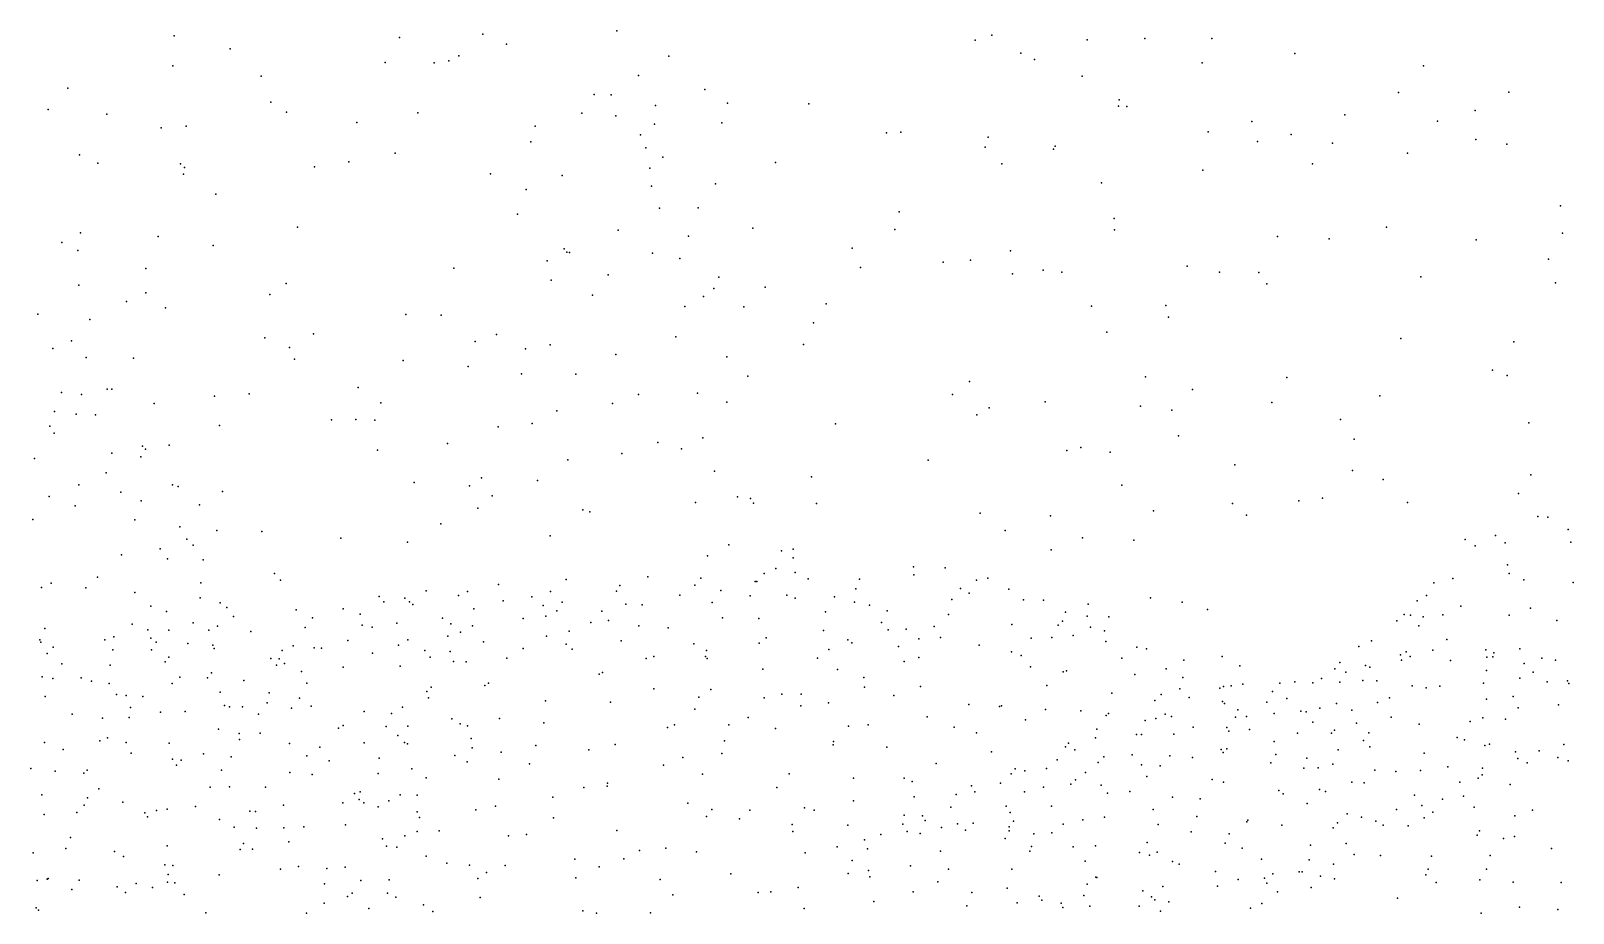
# Model space of a CAD drawing. Header units: metres. Extents: x -24.3 to 24.3, y -27.7 to 27.7.
# Drawn here: x -0.16 to 2.861, y 1.743 to 3.472 of the extents above; entities that cross this region are included whole.
import ezdxf

# ---------------------------------------------------------------- set-up
doc = ezdxf.new("R2010")
doc.units = ezdxf.units.M

msp = doc.modelspace()

# ---------------------------------------------------------------- linework, layer by layer
for p in [(0.1215, 3.4619, 16.738), (0.5623, 3.4589, -13.1934), (0.7256, 3.4654, -6.4755), (0.772, 3.4453, 0.8472), (0.9879, 3.4717, -1.0272), (1.69, 3.4534, -13.5673), (1.7224, 3.4635, 19.1937), (1.9092, 3.4539, 26.6186), (2.0221, 3.4567, 18.3296), (2.1536, 3.4566, 26.3493), (0.2311, 3.4364, 27.3079), (0.6785, 3.4229, 22.1453), (1.0903, 3.4218, 0.0538), (1.7796, 3.428, -6.7174), (1.8061, 3.4154, 17.9872), (2.316, 3.4276, -5.2818), (0.1185, 3.403, 22.5693), (0.5345, 3.4095, 16.9542), (0.6306, 3.4091, 27.3934), (0.6591, 3.4129, -1.9007), (1.0303, 3.3839, 20.9568), (1.8993, 3.3831, -25.597), (2.1348, 3.4091, -4.4391), (2.5681, 3.4029, -5.8353), (-0.087, 3.3593, -12.7757), (0.2913, 3.383, -6.2029), (1.1606, 3.3568, 17.3164), (0.3103, 3.3318, 22.4709), (0.9437, 3.3467, -6.6442), (0.9769, 3.3466, 0.5124), (1.0639, 3.3251, 20.4071), (1.205, 3.3301, 19.9541), (1.3639, 3.3285, -24.4164), (1.9708, 3.3243, 18.5249), (1.9717, 3.3362, -13.6704), (1.987, 3.3234, -6.742), (2.5189, 3.351, -5.5161), (2.7354, 3.3517, -13.7762), (-0.1259, 3.3178, 16.7572), (-0.011, 3.3084, -5.863), (0.341, 3.3121, -2.4397), (0.5983, 3.3109, -2.0964), (0.9195, 3.3106, 21.6241), (0.9865, 3.3049, 21.2453), (2.2321, 3.2943, -4.6884), (2.4139, 3.3068, -3.4958), (2.5953, 3.2948, 25.9138), (2.6692, 3.3154, -6.2029), (0.0959, 3.2817, -2.8332), (0.1449, 3.2847, 1.3411), (0.4788, 3.2919, 22.3328), (0.8284, 3.2849, -1.6793), (1.0343, 3.2679, 27.2453), (1.0617, 3.2886, -23.74), (1.1938, 3.2914, -24.0078), (1.5166, 3.2721, 19.3344), (1.5441, 3.2729, -24.6755), (1.7156, 3.2632, 19.0028), (2.146, 3.2735, -4.0113), (2.309, 3.2684, -6.7001), (0.8196, 3.2544, 17.1403), (1.0451, 3.2427, -1.2102), (1.7094, 3.2438, -25.1212), (1.8435, 3.2396, 18.7718), (1.8465, 3.2458, 26.732), (2.243, 3.2549, -3.7577), (2.3896, 3.2517, -13.8), (2.5369, 3.2321, -6.5559), (2.6707, 3.259, -3.3473), (2.7314, 3.2497, -5.9481), (-0.0642, 3.2285, 22.84), (-0.0281, 3.2125, -3.0878), (0.1333, 3.2111, 27.3108), (0.1416, 3.2038, -13.0056), (0.3961, 3.2051, -6.3482), (0.4635, 3.2148, 27.3815), (0.5538, 3.2319, 0.9819), (1.0529, 3.2027, 20.1129), (1.0781, 3.2239, -0.9947), (1.299, 3.2139, 27.1361), (1.7421, 3.2111, 17.8106), (2.3504, 3.2109, -4.8649), (0.1394, 3.1911, -6.0928), (0.7409, 3.1918, -1.9417), (0.8813, 3.1885, 0.667), (1.1815, 3.172, -0.4959), (1.9372, 3.174, 18.0907), (2.136, 3.1989, -25.9771), (0.2029, 3.152, 16.9505), (0.8106, 3.1609, -23.2167), (1.0559, 3.1674, -13.5875), (0.7939, 3.1125, 21.811), (1.072, 3.1244, 0.2707), (1.1475, 3.1249, -0.0325), (1.5412, 3.1173, -6.8938), (2.8362, 3.1289, -5.7675), (0.3627, 3.0868, 1.0842), (0.991, 3.0813, -1.5525), (1.2544, 3.0853, 19.5711), (1.5329, 3.0825, 19.1165), (1.9619, 3.1042, 18.4368), (1.9628, 3.0815, 26.6393), (2.4956, 3.0871, -5.0788), (-0.0985, 3.0567, -3.2721), (-0.0624, 3.0759, -5.869), (0.0899, 3.0689, 22.7588), (1.1288, 3.0693, 19.7586), (2.2818, 3.0687, -6.8562), (2.383, 3.0639, -26.2787), (2.6714, 3.0621, -5.3625), (2.8405, 3.075, 25.7372), (-0.0675, 3.0411, 1.4484), (0.1974, 3.0508, -2.7878), (0.852, 3.021, 17.2097), (0.8852, 3.0446, 21.1847), (0.8904, 3.038, -1.7896), (0.8956, 3.0375, 20.8408), (1.0583, 3.0362, -23.4934), (1.1116, 3.0255, -1.2847), (1.4488, 3.0456, -24.3389), (1.6809, 3.0222, 17.6448), (1.7594, 3.0406, 18.7008), (2.8129, 3.0246, -3.0747), (0.0657, 3.0058, -2.9907), (0.6692, 3.007, 22.0537), (0.9714, 2.9937, 0.4903), (1.4652, 3.0079, 27.0653), (1.6273, 3.0185, 18.8929), (1.7628, 2.9958, 26.8403), (1.8231, 3.003, 17.8516), (1.8595, 2.999, -6.9903), (2.1053, 3.0104, -4.0101), (2.1686, 2.9987, -4.5153), (2.2452, 2.9983, -3.5322), (-0.0654, 2.9732, 27.1781), (0.3408, 2.9768, 27.2917), (0.8597, 2.9829, 27.2908), (1.1782, 2.9666, -6.8754), (1.1879, 2.9892, 17.3088), (1.2788, 2.9698, -23.873), (2.2612, 2.9758, 26.3339), (2.5626, 2.9896, 26.0132), (2.8263, 2.9782, -5.5303), (0.0281, 2.9413, 17.0957), (0.0654, 2.9581, -6.0938), (0.3088, 2.955, 22.5258), (0.9406, 2.9539, 19.9484), (1.1216, 2.9317, 0.1371), (1.1578, 2.9512, 27.1906), (1.2369, 2.9312, -0.4449), (1.3984, 2.937, -13.8384), (1.9175, 2.9325, -25.5042), (2.0636, 2.9334, -25.8098), (-0.1459, 2.9168, 12.8815), (-0.0442, 2.9064, -13.0025), (0.1043, 2.9289, -22.4639), (0.5749, 2.9161, 22.2338), (0.6442, 2.9149, -22.7913), (2.0689, 2.9104, -7.0161), (0.2988, 2.8705, 17.1805), (0.3941, 2.878, -6.4567), (0.7527, 2.877, 21.7732), (1.104, 2.8723, 19.5907), (1.3733, 2.8993, 19.1795), (1.9477, 2.8813, -14.0213), (-0.1163, 2.8494, 12.6841), (-0.0801, 2.8643, 13.1648), (0.3468, 2.8516, -13.3646), (0.7109, 2.8633, -6.6926), (0.8096, 2.8487, 21.1054), (0.8579, 2.8568, 20.4157), (1.3539, 2.857, -6.9684), (2.5235, 2.8688, -6.9092), (2.7448, 2.8622, -6.7535), (-0.0513, 2.8317, 13.0501), (0.0416, 2.8304, 22.9127), (0.3567, 2.8284, -2.7187), (0.5695, 2.8257, -2.4631), (0.6969, 2.8141, 27.2792), (0.986, 2.8374, -13.8045), (1.2039, 2.8328, -1.0786), (0.8013, 2.8, 20.7824), (0.9079, 2.7992, -6.8608), (1.2448, 2.7948, -0.8527), (1.6787, 2.7844, -24.8187), (2.0237, 2.7936, -3.7047), (2.3004, 2.7922, -4.6753), (2.7034, 2.807, -5.1513), (2.7321, 2.7961, -2.9937), (-0.0995, 2.7632, 12.5212), (-0.06, 2.7593, 1.3548), (-0.01, 2.7699, 12.8142), (-0.0012, 2.7697, 12.9579), (0.1999, 2.756, 1.1159), (0.268, 2.7606, 22.6744), (0.4814, 2.7731, 17.2488), (1.0309, 2.7593, -1.7826), (1.1462, 2.762, -1.5484), (1.6454, 2.7592, 18.583), (2.1154, 2.7693, -4.2782), (2.4828, 2.7565, -3.0484), (-0.1135, 2.7257, 13.4486), (-0.0707, 2.7208, 27.0881), (-0.0328, 2.7192, 13.2791), (0.0822, 2.7415, 17.2457), (0.5259, 2.7426, -6.6032), (0.8707, 2.7274, 17.3083), (0.9798, 2.7414, 0.375), (1.2036, 2.7439, -1.3331), (1.6935, 2.7191, -7.114), (1.7172, 2.7333, 26.8703), (1.8272, 2.7445, 17.7569), (2.0135, 2.7361, -4.0646), (2.0751, 2.7283, -3.3079), (2.2709, 2.7436, -3.1736), (-0.1224, 2.6969, 12.3353), (0.21, 2.6986, -3.029), (0.4293, 2.7098, 22.4685), (0.477, 2.7104, 0.8636), (0.5139, 2.7089, 22.2619), (0.756, 2.6957, -2.4052), (0.8222, 2.7022, 20.0914), (1.4165, 2.7018, 27.0635), (2.4052, 2.7103, -14.2404), (2.7742, 2.7035, 25.9111), (-0.1137, 2.6836, -5.8337), (0.1114, 2.6602, -13.2892), (0.6567, 2.6634, 17.3235), (1.0683, 2.6654, 0.1639), (1.1563, 2.6744, 19.2912), (2.0879, 2.6784, -14.2234), (2.4325, 2.6719, 26.2106), (-0.1523, 2.6339, 13.6072), (-0.0008, 2.6444, 12.5362), (0.0562, 2.6369, 12.6973), (0.0592, 2.6581, 13.1544), (0.0649, 2.6519, 12.8275), (0.5196, 2.6503, -2.7022), (0.8919, 2.6311, 19.6245), (0.9979, 2.6438, -22.9767), (1.1149, 2.653, -14.0402), (1.5979, 2.6308, -24.3347), (1.8694, 2.6496, 18.3081), (1.8968, 2.6554, -3.8632), (1.9545, 2.6463, 26.6868), (-0.0117, 2.6055, 13.3514), (1.1797, 2.6089, 17.4212), (1.3693, 2.598, 18.8603), (2.1987, 2.6214, 26.4785), (2.4291, 2.61, -4.7929), (2.7785, 2.602, -11.6592), (-0.0655, 2.5825, 13.4646), (0.0169, 2.5679, 12.422), (0.1179, 2.5825, 12.9251), (0.129, 2.5787, -3.2494), (0.2159, 2.5689, -6.4304), (0.5913, 2.5867, -13.8302), (0.6994, 2.5801, 21.3447), (0.7229, 2.5958, 20.7036), (0.8331, 2.5907, -22.7265), (1.9775, 2.5818, -25.5298), (2.489, 2.5926, -7.157), (-0.1236, 2.5596, 23.2132), (-0.073, 2.5411, 12.0778), (0.0566, 2.5511, 13.2439), (0.1711, 2.5431, 1.0768), (0.7438, 2.5607, 27.1967), (1.1423, 2.5475, -1.9366), (1.2245, 2.5589, 19.0548), (1.2499, 2.5553, -1.4457), (1.2556, 2.5461, -23.2109), (1.3789, 2.5456, -23.5161), (2.1937, 2.5459, -25.9212), (2.324, 2.5507, -2.9959), (2.3704, 2.5563, -26.2021), (2.5366, 2.5473, -2.9313), (2.7539, 2.5649, -26.5081), (-0.1559, 2.5145, 13.6254), (0.0441, 2.5136, 23.0476), (0.7157, 2.5368, -2.6301), (0.9216, 2.5334, 17.4163), (0.9355, 2.5292, -2.4375), (1.6997, 2.527, 18.4832), (1.8377, 2.5212, -25.1602), (2.0393, 2.5313, -3.0743), (2.2213, 2.5228, -7.218), (2.7916, 2.5203, -11.3646), (2.8112, 2.5191, -12.0485), (0.1324, 2.4999, 13.0937), (0.205, 2.4928, 22.8887), (0.2926, 2.4911, -13.6347), (0.4477, 2.4776, 17.4659), (0.6432, 2.5058, 0.6006), (0.8577, 2.4821, -6.9442), (1.7488, 2.4928, -14.2927), (1.9004, 2.4784, -4.077), (2.7087, 2.4828, -11.4719), (2.8513, 2.4949, -12.1979), (0.0936, 2.4567, 12.4156), (0.1458, 2.4758, 17.4855), (0.1587, 2.4643, 12.6354), (0.5784, 2.4696, 21.9592), (1.2077, 2.4646, -0.236), (1.3107, 2.453, -1.0444), (1.3336, 2.4562, -1.8045), (1.8386, 2.4546, -3.4072), (2.0008, 2.4735, 18.0999), (2.6499, 2.475, -11.747), (2.6692, 2.463, -11.5699), (2.7282, 2.4688, -11.969), (2.8566, 2.4697, -11.2757), (0.0179, 2.445, 13.3639), (0.1079, 2.4371, 12.0709), (0.1777, 2.4351, 12.9334), (1.1654, 2.4429, -2.2422), (1.2995, 2.4183, -2.0342), (1.3338, 2.4394, -7.1517), (1.5692, 2.4217, -11.2967), (1.6314, 2.4198, -24.0472), (2.7328, 2.4254, -11.3198), (-0.1196, 2.3896, -3.8168), (-0.0287, 2.4015, 13.4719), (0.1734, 2.3905, 12.518), (0.318, 2.4088, 0.8912), (0.3293, 2.3957, -6.5546), (0.7564, 2.387, -11.1004), (0.8888, 2.3965, -10.9585), (1.0488, 2.4017, -11.0406), (1.1524, 2.3996, -10.9535), (1.2588, 2.3928, -22.9409), (1.2623, 2.3928, -10.9235), (1.2768, 2.4086, -11.0966), (1.3375, 2.4106, -0.8038), (1.3626, 2.3981, -10.9404), (1.4635, 2.3977, -10.9373), (1.5701, 2.4057, -11.0207), (1.6925, 2.3954, -11.0027), (1.7146, 2.3993, -24.4906), (2.5881, 2.3901, -11.6649), (2.6252, 2.3986, -11.4919), (2.7356, 2.4088, -12.1465), (2.7646, 2.3963, -12.2557), (2.8611, 2.391, -11.2018), (-0.1389, 2.3808, 13.6183), (-0.0521, 2.3801, 11.7738), (0.0439, 2.3714, 27.0329), (0.172, 2.3611, -6.3701), (0.523, 2.3635, -11.3453), (0.5727, 2.3601, -11.1728), (0.6148, 2.3747, -11.2778), (0.6783, 2.3655, -11.0227), (0.6954, 2.3729, 19.9845), (0.822, 2.3629, -11.2107), (0.8585, 2.3735, -11.1157), (0.9877, 2.3737, -10.8599), (0.9938, 2.3853, -2.617), (1.1118, 2.3659, -10.8298), (1.1411, 2.3858, -11.1496), (1.192, 2.3751, 18.9092), (1.2491, 2.365, -2.5355), (1.3212, 2.3659, -11.3259), (1.3377, 2.3599, -10.8043), (1.4145, 2.3626, 18.546), (1.456, 2.3787, -11.368), (1.6442, 2.3576, -3.3516), (1.6612, 2.3793, -3.6904), (1.6784, 2.3697, -10.8899), (1.7558, 2.3777, -11.25), (1.7847, 2.3571, -11.154), (2.0333, 2.361, -2.8762), (2.574, 2.3657, -11.8361), (0.0757, 2.3447, 1.1031), (0.1062, 2.3338, 13.1957), (0.2112, 2.3513, 12.2371), (0.2241, 2.3416, 12.0637), (0.3603, 2.3371, -11.3431), (0.4523, 2.3395, -11.4669), (0.4857, 2.3289, -11.0681), (0.5316, 2.3527, 22.1565), (0.582, 2.3527, -6.7499), (0.5889, 2.3478, -11.4691), (0.7081, 2.3392, -11.4506), (0.7657, 2.355, -10.8676), (0.8441, 2.3456, -14.2339), (0.8706, 2.3351, -11.339), (0.8812, 2.3526, -10.7898), (0.9586, 2.3349, -10.7216), (1.006, 2.3481, -22.6472), (1.0378, 2.3471, -11.2115), (1.1747, 2.3516, -11.2817), (1.397, 2.3334, -11.4786), (1.4536, 2.352, -10.7778), (1.4833, 2.3463, 17.5542), (1.5173, 2.3353, -11.5032), (1.6377, 2.3282, -10.8005), (1.824, 2.356, -7.2957), (1.8666, 2.3329, -11.2308), (1.9114, 2.3481, -4.2934), (2.0953, 2.3523, -4.5002), (2.145, 2.3378, 17.9549), (2.5301, 2.3281, -4.8577), (2.5425, 2.3266, -11.6006), (2.5557, 2.3549, -14.5427), (2.6059, 2.3273, -11.3273), (2.6409, 2.3447, -12.067), (2.7357, 2.3267, -11.2208), (2.7777, 2.3404, -12.3496), (-0.1319, 2.3006, 11.5676), (0.0389, 2.3091, 11.7255), (0.0695, 2.298, 13.3073), (0.1105, 2.2976, -11.3311), (0.1586, 2.3118, -11.4861), (0.189, 2.2973, 11.8341), (0.206, 2.3052, -11.2707), (0.2373, 2.3241, 12.6692), (0.3779, 2.3028, -11.5704), (0.392, 2.3216, -11.1362), (0.4894, 2.3072, 27.0974), (0.5087, 2.3031, -11.6015), (0.5576, 2.3109, -10.9036), (0.647, 2.3209, -10.8396), (0.6628, 2.3098, -11.5967), (0.7054, 2.3057, 17.6083), (0.8048, 2.3204, -11.4834), (0.8492, 2.3252, 0.217), (0.8945, 2.2958, -2.8932), (0.9375, 2.3124, -11.4206), (0.9718, 2.3164, 19.1414), (1.0314, 2.306, -10.6169), (1.0884, 2.3018, -7.1477), (1.1949, 2.3215, -10.6696), (1.2665, 2.32, -11.4413), (1.3932, 2.297, -10.6571), (1.5065, 2.3127, 26.9068), (1.5193, 2.2983, -10.7043), (1.5545, 2.2991, -1.929), (1.6098, 2.3049, -11.5542), (1.7616, 2.3088, -10.8075), (1.8523, 2.307, -10.9102), (1.8612, 2.315, -11.0269), (1.9091, 2.3252, 18.28), (1.9156, 2.3031, -11.12), (1.9432, 2.2962, -11.3053), (1.9519, 2.3237, -25.3798), (2.516, 2.3157, -11.6995), (2.5588, 2.3062, -11.9532), (2.5671, 2.3234, -11.4399), (2.8293, 2.3161, -2.7077), (-0.142, 2.2787, 26.8349), (-0.1398, 2.2738, -11.4546), (-0.0146, 2.2782, -11.5548), (0.0031, 2.2844, -11.3457), (0.0754, 2.2821, -11.1788), (0.0861, 2.274, -11.5935), (0.1477, 2.2712, -3.5631), (0.1966, 2.2679, -11.6412), (0.2716, 2.2947, -3.3757), (0.3542, 2.2669, -10.9337), (0.4612, 2.2773, -10.8488), (0.5606, 2.2681, -10.6684), (0.579, 2.2784, 21.4298), (0.6571, 2.2854, -11.6974), (0.6818, 2.2933, -22.4295), (0.7267, 2.2744, -10.5573), (0.8501, 2.2854, -10.563), (0.8888, 2.2701, -11.6653), (0.9967, 2.2768, -11.5873), (1.139, 2.2705, -10.5186), (1.2671, 2.2719, -10.5668), (1.2808, 2.2825, -11.5723), (1.4406, 2.2786, -11.6046), (1.4484, 2.2726, -2.3927), (1.5397, 2.2657, -2.6331), (1.5793, 2.2806, -7.2711), (1.622, 2.2829, -10.7045), (1.6975, 2.2684, -11.5967), (1.7997, 2.2821, 17.5454), (1.8399, 2.2833, -11.537), (1.8822, 2.2871, -11.4163), (1.9457, 2.2755, -10.9578), (2.4414, 2.2655, -2.6115), (2.4661, 2.2765, -11.7881), (2.614, 2.2792, -12.1703), (-0.1276, 2.2516, -5.8703), (-0.1156, 2.2639, -13.4233), (0.0011, 2.2588, 11.603), (0.0766, 2.259, -11.0707), (0.1037, 2.2356, -10.9694), (0.1105, 2.2443, -11.6985), (0.1996, 2.2615, -11.0469), (0.3105, 2.2418, -14.0493), (0.327, 2.2414, 12.4268), (0.333, 2.2579, -22.3443), (0.3955, 2.263, -11.707), (0.4096, 2.2623, 22.5339), (0.5096, 2.2522, -11.771), (0.6121, 2.2578, -10.5447), (0.6224, 2.2445, 20.1821), (0.6618, 2.2558, -11.7968), (0.6682, 2.2359, -10.4385), (0.6928, 2.2357, 19.4567), (0.7724, 2.2428, -10.4345), (0.8045, 2.2618, 27.095), (0.9006, 2.2602, -10.4609), (1.0453, 2.2421, -11.715), (1.0608, 2.2461, -10.4429), (1.1619, 2.2458, -11.6367), (1.1638, 2.2578, 17.6309), (1.165, 2.2418, -2.9038), (1.3809, 2.2426, -3.1108), (1.4033, 2.2593, -2.8276), (1.5509, 2.2361, -2.1894), (1.5795, 2.2439, -10.6025), (1.7613, 2.2552, -10.6859), (1.7798, 2.248, -4.0798), (1.9775, 2.2427, -11.4312), (2.0067, 2.2644, -11.0855), (2.0255, 2.2612, 17.4862), (2.0989, 2.2388, -11.2491), (2.174, 2.2458, 17.7396), (2.5231, 2.2493, -13.7508), (2.5246, 2.2387, -12.0427), (2.5342, 2.2552, -13.8707), (2.5421, 2.2456, -14.1062), (2.5866, 2.2584, -13.9735), (2.621, 2.2378, -13.6282), (2.6904, 2.2587, -12.3198), (2.6919, 2.2444, -14.1137), (2.7035, 2.2453, -13.7906), (2.7059, 2.2529, -13.9477), (2.7564, 2.2611, -11.1439), (2.7998, 2.2425, -14.1056), (2.8268, 2.2384, -13.8233), (-0.1374, 2.2059, -10.9687), (-0.0985, 2.2318, -11.6884), (-0.0044, 2.2292, -10.9806), (0.1323, 2.2055, 13.1378), (0.1944, 2.2141, 11.6901), (0.3216, 2.2291, -11.8017), (0.3374, 2.2321, 12.0996), (0.3706, 2.2164, -10.6741), (0.4521, 2.2251, -10.5789), (0.5636, 2.2268, 21.1756), (0.9533, 2.211, -11.7988), (0.9602, 2.2148, -3.0906), (1.2739, 2.2212, -11.6992), (1.4206, 2.2203, -3.5413), (1.798, 2.2254, -2.5384), (1.862, 2.2161, -11.6274), (1.8691, 2.2179, -10.6451), (2.0029, 2.2103, -10.7976), (2.0637, 2.2218, -10.939), (2.208, 2.2278, -2.5835), (2.3945, 2.2218, -7.3273), (2.4041, 2.2339, -11.6852), (2.4161, 2.2152, -14.0583), (2.4546, 2.2285, -11.8853), (2.4626, 2.2252, -13.6032), (2.6912, 2.2187, -14.2661), (2.7651, 2.2319, -13.7064), (2.7831, 2.215, -7.2053), (-0.1166, 2.2028, 13.6088), (-0.0608, 2.2043, -11.7896), (-0.0407, 2.1977, -13.7298), (-0.0061, 2.1927, 11.4814), (0.1176, 2.1929, -11.872), (0.1865, 2.2043, 12.9842), (0.211, 2.1757, -10.8167), (0.2575, 2.1988, -11.8871), (0.3811, 2.1938, -11.9096), (0.6159, 2.1775, 0.4302), (0.6243, 2.1855, -10.3447), (0.7294, 2.1888, -11.899), (0.7369, 2.1935, -10.346), (1.0606, 2.1825, -14.5034), (1.172, 2.1811, -10.3444), (1.4721, 2.2044, -10.4789), (1.4732, 2.1859, -1.564), (1.5831, 2.1869, -10.4746), (1.8304, 2.1889, -10.5577), (2.0907, 2.1825, -25.6236), (2.0969, 2.2047, -11.4642), (2.1694, 2.1841, -11.3735), (2.176, 2.1871, -11.0067), (2.1912, 2.1884, -11.2619), (2.2144, 2.1916, -11.1618), (2.272, 2.1771, -13.6078), (2.2869, 2.1933, -13.9284), (2.3163, 2.1965, -11.6008), (2.3513, 2.1944, -13.5461), (2.3685, 2.2026, -13.6579), (2.4041, 2.1957, -11.3799), (2.4493, 2.1988, -13.4803), (2.4764, 2.1985, -14.1739), (2.5456, 2.1884, -14.279), (2.5734, 2.1844, -13.4359), (2.5999, 2.1877, -11.1955), (2.6858, 2.1936, -13.4737), (2.7569, 2.2036, -12.4771), (2.8105, 2.1962, -14.2824), (2.8498, 2.1985, -12.581), (2.8527, 2.1932, -13.5167), (-0.1313, 2.1675, 11.4401), (0.008, 2.1712, -11.8927), (0.0275, 2.1692, 13.3297), (0.0358, 2.1457, 23.2944), (0.0598, 2.1677, -10.865), (0.2195, 2.15, -11.9878), (0.2297, 2.147, 12.8245), (0.2548, 2.1473, -10.6645), (0.3035, 2.1549, 22.8309), (0.3074, 2.1744, 11.7562), (0.3513, 2.1449, 12.5639), (0.3665, 2.1644, 0.6966), (0.3898, 2.1488, -12.0024), (0.5687, 2.1465, 17.7624), (0.6195, 2.1646, -11.9634), (0.8483, 2.1591, -11.9094), (0.976, 2.1565, -10.2914), (1.149, 2.1662, 18.7224), (1.2769, 2.1649, -10.3377), (1.3115, 2.1721, -0.7267), (1.3483, 2.1492, 17.686), (1.349, 2.1721, -11.7484), (1.403, 2.1548, -1.2432), (1.5305, 2.1692, -11.737), (1.6774, 2.1518, -10.4248), (1.7374, 2.1479, -11.7418), (1.7416, 2.1494, 26.7176), (1.9578, 2.1743, -10.636), (2.0421, 2.1599, -10.7017), (2.0543, 2.1712, 26.5352), (2.1093, 2.1653, -10.8199), (2.1745, 2.1579, -13.8455), (2.178, 2.1539, -13.6385), (2.2612, 2.1561, -11.3467), (2.3002, 2.1637, -11.7169), (2.3973, 2.1539, -11.9326), (2.4777, 2.1556, -13.3534), (2.5016, 2.1649, -11.2099), (2.6915, 2.1623, -11.0959), (2.7438, 2.1675, -14.3844), (2.7534, 2.1454, -13.3659), (2.8324, 2.151, -11.0001), (-0.0786, 2.1326, -10.8343), (-0.0192, 2.1253, -3.943), (0.0332, 2.1264, 26.8745), (0.0943, 2.137, -12.0026), (0.1425, 2.1383, 11.5098), (0.2863, 2.1327, 12.6688), (0.4931, 2.138, -12.0317), (0.5471, 2.1341, 20.5075), (0.6648, 2.1239, -6.818), (0.7582, 2.1241, -10.2557), (0.8453, 2.1158, 17.7757), (1.1409, 2.1424, -11.8379), (1.2453, 2.1262, -11.8083), (1.5961, 2.1274, -10.3439), (1.7882, 2.1215, -4.2837), (1.8278, 2.142, -10.4506), (1.897, 2.1394, -2.2755), (1.9463, 2.1304, -10.5016), (1.9508, 2.1342, -11.708), (2.0232, 2.1203, -10.5698), (2.0435, 2.1241, -13.8343), (2.062, 2.133, -4.5367), (2.0745, 2.1284, -13.6697), (2.1995, 2.1269, -11.6815), (2.2047, 2.1411, -13.4775), (2.2216, 2.1284, -14.1024), (2.2756, 2.1344, -10.991), (2.3279, 2.139, -14.1883), (2.338, 2.1373, -11.2005), (2.3511, 2.1172, 17.6088), (2.3651, 2.1444, -13.3555), (2.4276, 2.1408, -14.2914), (2.4366, 2.1151, -13.2496), (2.5046, 2.1272, 17.7722), (2.6591, 2.1185, -12.4363), (2.6839, 2.1257, 17.6175), (2.7287, 2.1233, -12.5293), (-0.0094, 2.0865, -12.0242), (0.2081, 2.1037, -3.7194), (0.2486, 2.0951, -12.1013), (0.2897, 2.0959, -10.5141), (0.4433, 2.1052, 12.4273), (0.4522, 2.1108, 11.9751), (0.5367, 2.1088, 21.6415), (0.5593, 2.0914, -12.0895), (0.5787, 2.1097, 21.9732), (0.6814, 2.114, 19.2656), (0.696, 2.1101, -12.0269), (0.7029, 2.0854, -14.5304), (1.0872, 2.107, -10.236), (1.1012, 2.1118, -0.3666), (1.2076, 2.1121, -22.5943), (1.2991, 2.1046, -10.2562), (1.442, 2.1095, -7.3092), (1.4802, 2.1122, -11.8039), (1.6489, 2.1076, -11.8011), (1.6926, 2.0966, -10.3053), (1.9259, 2.0862, -13.6888), (1.928, 2.1036, -10.4055), (2.0057, 2.0929, -13.4706), (2.0159, 2.0931, -13.9628), (2.0788, 2.0935, -11.7386), (2.1171, 2.1073, -14.049), (2.1826, 2.1065, -13.3719), (2.1866, 2.0997, -10.7224), (2.2275, 2.1031, -11.7745), (2.3211, 2.0956, -14.2976), (2.3876, 2.0958, -26.059), (2.3934, 2.1013, -12.0623), (2.4612, 2.0965, -12.1814), (2.5595, 2.1136, -13.2623), (2.634, 2.0872, -14.4806), (-0.1326, 2.0777, 1.2293), (-0.0964, 2.0635, 13.4465), (-0.0243, 2.0808, 11.3717), (0.0275, 2.0776, 13.2506), (0.037, 2.0563, -6.142), (0.1114, 2.0761, -10.6934), (0.1786, 2.0554, -10.5858), (0.249, 2.0832, 11.5203), (0.347, 2.0751, -10.4248), (0.4068, 2.068, 11.7049), (0.4934, 2.0769, 12.0908), (0.5726, 2.0773, -10.2396), (0.5781, 2.0748, 26.9676), (0.7049, 2.0668, 0.2213), (0.7613, 2.0584, 19.0519), (0.8294, 2.0718, -6.9695), (0.9336, 2.0629, -10.1764), (0.9847, 2.0734, -3.4656), (1.1935, 2.0559, 17.8377), (1.1989, 2.0805, -10.2083), (1.4117, 2.0726, -3.7129), (1.4123, 2.0795, -10.2382), (1.5172, 2.0685, -10.2388), (1.7217, 2.0594, -11.8493), (1.8667, 2.0687, -13.5612), (1.873, 2.076, -10.3153), (1.885, 2.0628, -13.4573), (2.1716, 2.0639, -11.8804), (2.1759, 2.0581, -10.5894), (2.1831, 2.0648, -14.2477), (2.2755, 2.0792, -11.8768), (2.2786, 2.0541, -13.1097), (2.401, 2.063, -10.9307), (2.4508, 2.0812, -11.0782), (2.463, 2.0686, -14.4509), (2.5693, 2.0564, -13.1249), (2.6484, 2.0824, -13.1985), (2.6881, 2.0714, -11.0109), (2.697, 2.0741, 17.2142), (2.7481, 2.0591, -13.1554), (2.7944, 2.0608, -12.6875), (2.8429, 2.0735, -13.2036), (-0.1595, 2.0267, -10.7284), (0.118, 2.0449, 13.0897), (0.1255, 2.0328, -12.1985), (0.1346, 2.0428, -14.2359), (0.2327, 2.0494, -12.1907), (0.3807, 2.0511, -12.1955), (0.4247, 2.0414, 22.5648), (0.5226, 2.0464, 12.246), (0.5866, 2.026, 19.6415), (0.6706, 2.0517, -10.1709), (0.6948, 2.0397, -12.1341), (0.817, 2.0359, -10.139), (1.0796, 2.033, -10.1461), (1.1174, 2.048, -11.9696), (1.6135, 2.0362, -11.875), (1.7684, 2.0259, -13.5545), (1.8298, 2.0264, -23.8024), (1.8508, 2.0433, -13.8251), (1.9311, 2.0381, -14.0066), (1.9421, 2.0491, -13.3524), (1.9976, 2.0534, -11.8361), (2.0157, 2.0339, -13.2277), (2.052, 2.0317, -10.3652), (2.0709, 2.0513, -14.1517), (2.1158, 2.0482, -13.2047), (2.269, 2.0373, -10.6447), (2.3337, 2.0268, -14.427), (2.3394, 2.047, 18.0283), (2.362, 2.0278, -2.4887), (2.3904, 2.0346, -10.7992), (2.6154, 2.0296, -12.496), (2.6836, 2.0273, -13.0672), (2.753, 2.046, -26.3686), (2.771, 2.0377, -12.9356), (2.8313, 2.0477, -12.8216), (2.8513, 2.0414, -10.9052), (-0.1117, 2.0212, -4.2258), (-0.0557, 2.017, 23.5296), (-0.0491, 2.0231, -10.6947), (0.2142, 2.0233, 11.3699), (0.3474, 2.0184, 11.5396), (0.3913, 2.0144, -10.2999), (0.5208, 2.0167, 11.8872), (0.6145, 2.0079, -12.2024), (0.7571, 2.0058, -3.5343), (0.9696, 1.9977, -12.1048), (1.1558, 2.0156, 18.3832), (1.3259, 2.0162, -10.1358), (1.4519, 2.0076, -11.9075), (1.5512, 2.0072, -10.1576), (1.5663, 2.0008, 17.7582), (1.7394, 1.9979, -13.4498), (1.7602, 2.0161, -10.2024), (1.7874, 2.0216, 17.4936), (1.8772, 1.9957, -13.2293), (1.8867, 2.0043, 26.5889), (1.9063, 2.0188, -10.2273), (1.9367, 1.9939, -14.138), (2.026, 2.0106, -7.4538), (2.1541, 2.005, -10.4228), (2.1766, 1.9996, -14.3488), (2.4277, 1.9998, -10.7109), (2.4515, 1.9983, 17.1779), (2.4724, 2.0229, -10.871), (2.5139, 2.0208, -13.014), (2.5622, 2.0227, -14.773), (2.6389, 1.9998, -12.5913), (2.6753, 2.0078, -12.7798), (2.6831, 2.0142, 26.1195), (2.7375, 1.9954, -14.5535), (-0.138, 1.9748, -12.1344), (-0.0484, 1.9691, 11.2655), (-0.0263, 1.9869, -12.1827), (0.1916, 1.9896, 12.934), (0.2294, 1.9903, -10.4479), (0.3002, 1.9897, -12.3105), (0.4741, 1.9775, 0.4395), (0.4836, 1.9658, -12.3004), (0.4857, 1.981, 12.4768), (0.5638, 1.9751, 17.9198), (0.5968, 1.9739, 12.0984), (0.8626, 1.9702, -10.0614), (0.9235, 1.9893, -22.2717), (0.9689, 1.9915, 26.9113), (1.3016, 1.9892, -11.956), (1.4514, 1.9634, -10.0807), (1.5702, 1.9709, 18.1674), (1.653, 1.9756, -13.5513), (1.6828, 1.9927, -22.9954), (1.6891, 1.981, -13.6884), (1.7868, 1.9807, -13.3163), (1.8238, 1.99, -23.4511), (1.9491, 1.9779, -13.0928), (1.9927, 1.9813, -11.9785), (2.0766, 1.9705, -14.3154), (2.1306, 1.9672, -10.2948), (2.2844, 1.9831, -12.1029), (2.2931, 1.9766, -10.5136), (2.3646, 1.985, -10.5902), (2.3763, 1.9811, -12.2415), (2.5501, 1.9741, -12.8804), (2.6052, 1.9663, -12.6808), (2.6464, 1.9725, -10.8782), (-0.1331, 1.9363, -4.5559), (-0.0696, 1.9403, 11.5114), (-0.0551, 1.9548, 13.2756), (0.0204, 1.9608, 13.1602), (0.0638, 1.9395, -10.5621), (0.0869, 1.9444, 11.2637), (0.1075, 1.947, -12.333), (0.1628, 1.9521, -6.3358), (0.2696, 1.9431, -10.3439), (0.2807, 1.9425, 17.9675), (0.3356, 1.9544, 12.7178), (0.4515, 1.9593, -10.1805), (0.4925, 1.9593, 20.2993), (0.5209, 1.9515, 19.9776), (0.5414, 1.9629, 22.146), (0.5973, 1.9416, 12.271), (0.7119, 1.9456, -12.2731), (0.7506, 1.9526, -10.0394), (1.1272, 1.9583, -12.0793), (1.1745, 1.9458, -14.8086), (1.2485, 1.9445, -10.0457), (1.3556, 1.9492, -10.0557), (1.3745, 1.9447, 18.0535), (1.5511, 1.935, -11.9761), (1.5866, 1.9337, -13.7194), (1.6424, 1.9504, -13.8291), (1.7506, 1.9525, -11.9555), (1.7586, 1.9401, -13.2301), (1.8392, 1.9529, -10.1212), (2.0385, 1.946, -12.9909), (2.3402, 1.9576, -12.8786), (2.4182, 1.9375, -12.8059), (2.5154, 1.9462, -10.6199), (2.5646, 1.9538, -12.7777), (2.5861, 1.9408, -10.7012), (2.6671, 1.9508, 17.0194), (2.7467, 1.9336, -10.7893), (2.7812, 1.945, -7.3337), (0.0691, 1.9317, 23.3726), (0.2098, 1.9267, 11.2812), (0.2384, 1.9117, -12.4361), (0.2827, 1.9098, -6.5233), (0.3358, 1.9101, -10.23), (0.3754, 1.9121, 22.8216), (0.4567, 1.9158, 11.5502), (0.5969, 1.9032, -3.7923), (0.6017, 1.9302, -10.0848), (0.6405, 1.9042, -6.8203), (0.8639, 1.93, -12.2422), (0.9882, 1.905, -0.3636), (1.1638, 1.9327, -3.8469), (1.2286, 1.9281, -0.7222), (1.3318, 1.917, -7.3513), (1.3331, 1.9032, -4.0219), (1.4404, 1.9152, -11.9986), (1.548, 1.9176, -10.0302), (1.5567, 1.903, -1.5487), (1.592, 1.9248, -13.4243), (1.6242, 1.9107, 26.7217), (1.6551, 1.9182, -13.3153), (1.6709, 1.9059, -14.0461), (1.6863, 1.9194, -10.0514), (1.7567, 1.9124, -4.4199), (1.7567, 1.9044, -14.1548), (1.765, 1.9232, -7.4571), (1.8622, 1.9174, -13.0621), (1.901, 1.9257, -12.0325), (1.9435, 1.9314, -10.1034), (2.0483, 1.917, -12.0814), (2.1244, 1.9324, -12.9261), (2.2218, 1.9219, -10.2902), (2.2242, 1.9249, 17.2591), (2.2905, 1.9152, -12.2501), (2.3913, 1.91, -10.4256), (2.3996, 1.9203, 26.2706), (2.4469, 1.9308, -14.6051), (2.4748, 1.9231, -12.5049), (2.489, 1.9156, -7.4478), (2.5378, 1.9141, -12.6228), (2.5692, 1.9301, -14.6282), (2.6775, 1.904, -4.9309), (-0.0819, 1.8914, -10.5981), (0.1078, 1.8748, -12.4216), (0.2567, 1.8797, 26.7694), (0.3458, 1.8828, 0.5902), (0.5294, 1.8886, -12.3824), (0.5372, 1.8745, 21.8355), (0.5727, 1.8945, 12.3997), (0.7763, 1.8948, 26.8614), (0.8111, 1.8971, -0.0917), (1.4733, 1.8864, -13.5556), (1.5055, 1.8971, -4.1572), (1.582, 1.899, -13.9572), (1.749, 1.889, -13.1253), (1.8006, 1.8735, -1.9643), (1.805, 1.8986, 17.7171), (1.8399, 1.9001, -14.2388), (1.882, 1.8731, -10.0092), (1.9257, 1.8747, -12.9595), (2.0266, 1.8815, -10.0634), (2.1132, 1.9024, -10.1524), (2.1798, 1.8801, -12.1825), (2.1877, 1.8985, -14.502), (2.3467, 1.876, -12.7242), (2.4164, 1.8797, -4.8022), (2.6732, 1.8958, -2.5415), (2.7244, 1.889, -10.6917), (2.7461, 1.8929, -14.6482), (-0.1549, 1.8614, -5.0833), (-0.0913, 1.87, 11.1764), (0.0043, 1.864, -10.5294), (0.0217, 1.8539, 10.6244), (0.2506, 1.8677, -10.2694), (0.2743, 1.8683, 12.8231), (0.5574, 1.8725, 11.6583), (0.6149, 1.8547, 11.8284), (0.9057, 1.8491, -9.9902), (1.0016, 1.8497, -12.2816), (1.0325, 1.8657, 18.1057), (1.084, 1.8701, -12.2138), (1.144, 1.8634, 26.7992), (1.3571, 1.8611, -1.1026), (1.4198, 1.8727, -10.0033), (1.4488, 1.8463, -13.7497), (1.4789, 1.8691, -13.9126), (1.6219, 1.8645, -9.9637), (1.7969, 1.8646, -12.0995), (1.9057, 1.8448, -14.3606), (2.0118, 1.8618, -12.1558), (2.0311, 1.8567, -24.7274), (2.0462, 1.8628, -14.4423), (2.0763, 1.8444, 18.0037), (2.2129, 1.8702, -10.1652), (2.2509, 1.8485, -12.3284), (2.3442, 1.8473, -12.4662), (2.432, 1.858, -12.647), (2.4839, 1.8561, -14.6675), (2.5837, 1.8548, -10.4397), (2.6987, 1.8559, -10.5325), (2.8184, 1.8699, -10.6661), (0.1032, 1.8374, 11.0697), (0.1097, 1.8188, 11.3137), (0.1189, 1.8361, -10.3946), (0.2096, 1.818, 11.205), (0.3297, 1.8294, 11.3183), (0.3644, 1.8343, 12.7243), (0.4204, 1.8307, 20.5121), (0.4559, 1.8331, -10.088), (0.6555, 1.8409, 12.0822), (0.6994, 1.8373, -12.39), (0.7326, 1.8226, -14.8621), (0.7695, 1.8365, 18.5016), (0.9535, 1.8337, -3.8726), (1.2115, 1.8202, -12.2177), (1.4413, 1.8206, -13.3411), (1.481, 1.8268, -14.0222), (1.4838, 1.8144, -12.099), (1.5635, 1.8356, -14.0995), (1.6378, 1.8294, -12.1138), (1.7618, 1.8294, -14.2732), (1.9265, 1.8133, -12.8712), (1.9282, 1.8132, -12.2109), (2.0895, 1.8392, -25.1188), (2.1608, 1.8246, -14.5653), (2.2731, 1.8203, -14.6107), (2.3242, 1.8241, -12.6386), (2.3301, 1.8241, -10.1672), (2.3661, 1.8157, -14.649), (2.3919, 1.839, -12.5533), (2.5727, 1.8179, -14.7233), (2.5774, 1.829, 18.1206), (2.6917, 1.8294, -14.712), (-0.1468, 1.807, 23.7782), (-0.1275, 1.8094, -10.5621), (-0.1253, 1.8109, 23.444), (-0.079, 1.7896, 12.2158), (-0.0648, 1.8077, -22.347), (0.0096, 1.7947, 11.1278), (0.0262, 1.7835, -12.4624), (0.0466, 1.8013, -6.0594), (0.0787, 1.7933, 12.9499), (0.1082, 1.8038, 18.1065), (0.1225, 1.8025, 0.8934), (0.4157, 1.8006, 21.1141), (0.4695, 1.7823, 22.6698), (0.487, 1.8067, -12.478), (0.5393, 1.7824, -4.0328), (0.5424, 1.8081, 19.1929), (0.7157, 1.811, 18.2273), (0.908, 1.812, -12.3571), (1.0728, 1.8091, -0.5778), (1.2648, 1.7833, -9.9673), (1.2899, 1.785, -13.4889), (1.3434, 1.7935, -13.6293), (1.5684, 1.7845, -9.8742), (1.6171, 1.8042, -13.1041), (1.6831, 1.7832, -12.9985), (1.7529, 1.7918, -12.2024), (1.9093, 1.7999, -9.9048), (2.018, 1.7866, -12.2769), (2.0576, 1.7951, -7.5401), (2.1645, 1.7957, -12.6964), (2.205, 1.8091, -14.9172), (2.2565, 1.8118, -12.4212), (2.2612, 1.8016, -25.6642), (2.2818, 1.7846, -10.0824), (2.3482, 1.7931, 16.9856), (2.3934, 1.81, -2.3634), (2.5928, 1.8028, -10.3207), (2.6786, 1.808, 16.7844), (2.7436, 1.8037, -10.4384), (2.8379, 1.8028, -10.5099), (-0.1491, 1.7534, 1.1868), (0.1406, 1.7795, -4.359), (0.415, 1.7629, 20.2452), (0.4606, 1.7758, 18.2402), (0.5552, 1.7742, 12.4731), (0.6093, 1.7595, 12.3258), (0.7205, 1.7738, -9.9901), (1.0976, 1.7791, -12.3287), (1.4914, 1.7657, -14.1895), (1.6735, 1.7576, -9.8419), (1.7723, 1.7634, 17.5173), (1.8156, 1.7764, -9.8652), (1.8203, 1.7686, -14.3946), (1.8582, 1.7625, 26.5472), (1.8618, 1.7543, -12.2903), (1.9029, 1.7773, -22.8098), (1.9146, 1.7564, -14.4804), (2.0111, 1.7566, -23.3419), (2.0355, 1.7747, -9.8995), (2.0421, 1.7688, -14.5564), (2.069, 1.7649, -2.0985), (2.2294, 1.7525, -10.0016), (2.2517, 1.7621, -12.5613), (2.5173, 1.7726, -14.9458), (2.7557, 1.7549, -14.7413), (-0.1442, 1.7487, 23.1798), (0.1832, 1.7437, 10.8267), (0.3804, 1.7432, 20.8057), (0.5022, 1.7519, -10.0396), (0.628, 1.7464, 11.6749), (0.9217, 1.7476, -9.9529), (0.9485, 1.7432, -12.4158), (1.0539, 1.7436, -9.9503), (1.3551, 1.7519, -13.9094), (2.0532, 1.7471, -12.6967), (2.6808, 1.743, -7.4652), (2.8312, 1.7504, 25.9814)]:
    msp.add_point(p)

doc.saveas('drawing.dxf')
